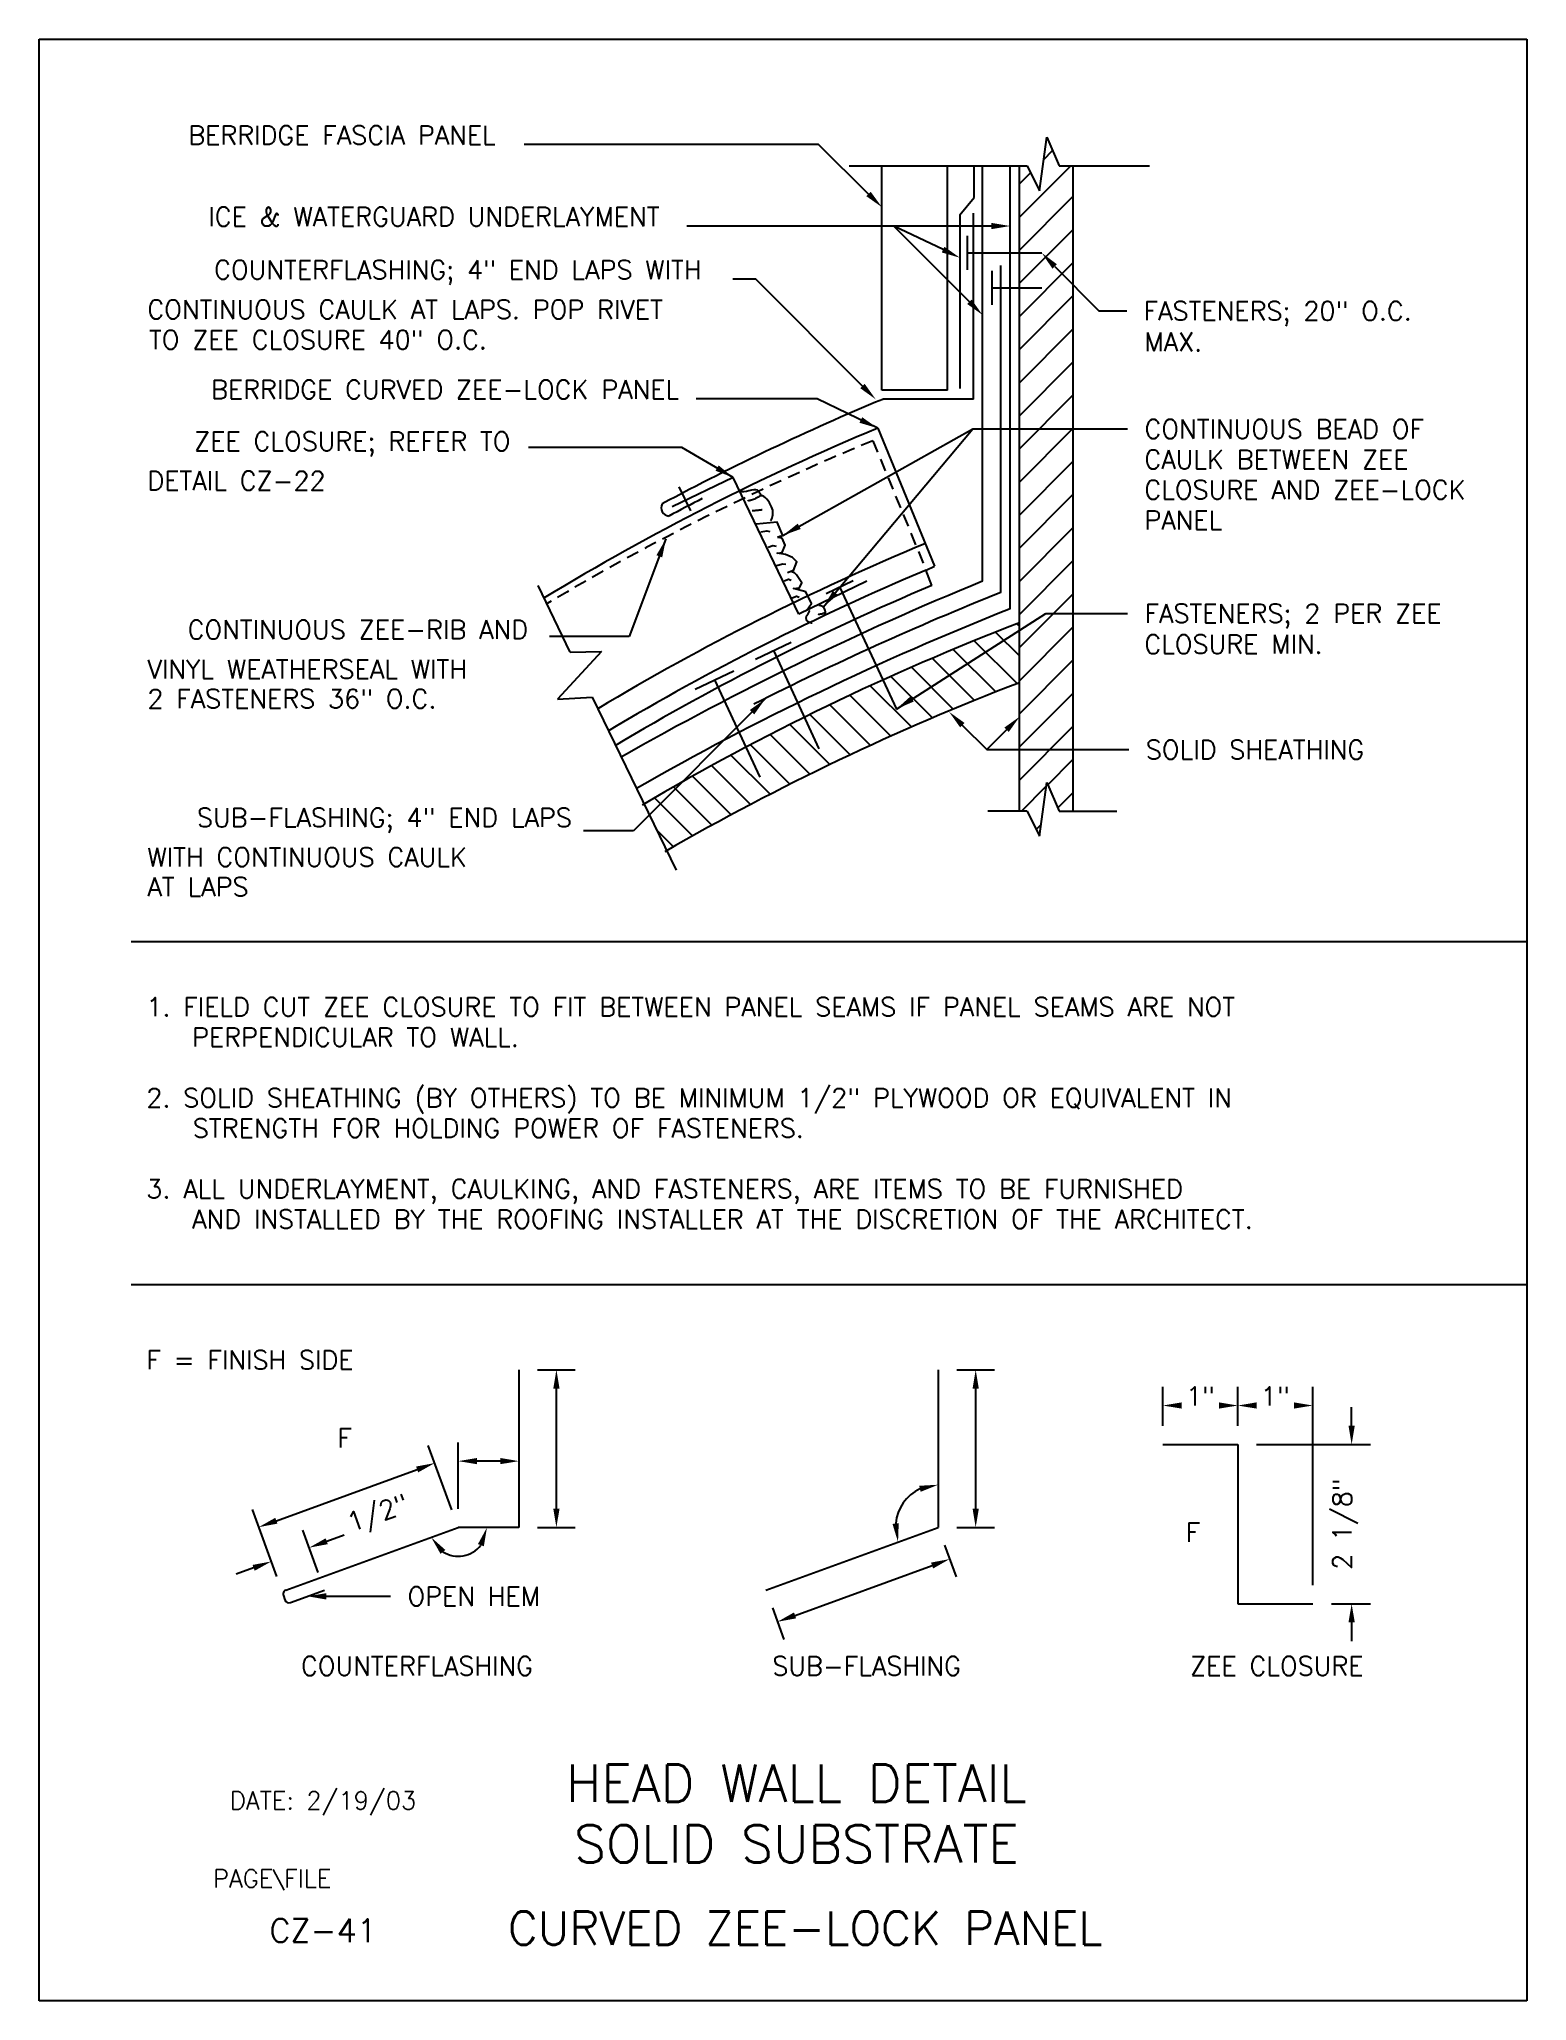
# Model space of a CAD drawing. Extents: x 0 to 19.9, y 0 to 26.2.
import ezdxf
from ezdxf.enums import TextEntityAlignment as Align

# ---------------------------------------------------------------- set-up
doc = ezdxf.new("R2010")
doc.units = 0
doc.header["$LTSCALE"] = 0.333325
doc.header["$MEASUREMENT"] = 0
doc.linetypes.add('HIDDENX2', pattern=[0.75, 0.5, -0.25])
doc.layers.get('0').update_dxf_attribs({"linetype": 'CONTINUOUS'})
for name, color, linetype in [('BORDER', 7, 'CONTINUOUS'), ('CMP-FLSH', 7, 'CONTINUOUS'), ('DIM-TXT', 7, 'CONTINUOUS'), ('STCTR', 7, 'CONTINUOUS'), ('STRCTR', 7, 'CONTINUOUS')]:
    doc.layers.add(name, color=color, linetype=linetype)
doc.styles.add('ROMANS', font='romans', dxfattribs={"height": 0.25})
doc.dimstyles.get("Standard").update_dxf_attribs({"dimtxt": 0.18, "dimasz": 0.18, "dimexe": 0.18, "dimexo": 0.0625, "dimgap": 0.09, "dimtad": 0, "dimtih": 1, "dimtoh": 1, "dimdec": 4, "dimzin": 0, "dimtxsty": 'ROMANS', "dimcen": 0.09, "dimazin": 3, "dimtfac": 1, "dimtdec": 4, "dimtofl": 0, "dimtmove": 0, "dimatfit": 3, "dimtolj": 1, "dimtzin": 0})

# ---------------------------------------------------------------- blocks, each defined once
blk = doc.blocks.new('*X0')
at = {"color": 0, "linetype": 'CONTINUOUS'}
for p, q in [((42.665, 27.639), (42.784, 27.758)), ((42.34, 26.872), (43.025, 27.557)), ((42.34, 27.314), (42.49, 27.464)), ((42.34, 26.43), (43.055, 27.145)), ((42.34, 25.988), (43.055, 26.703)), ((42.34, 25.546), (43.055, 26.261)), ((42.34, 25.104), (43.055, 25.819)), ((42.34, 24.662), (43.055, 25.377)), ((42.34, 24.22), (43.055, 24.935)), ((42.34, 23.778), (43.055, 24.494)), ((42.34, 23.336), (43.055, 24.052)), ((42.34, 22.894), (43.055, 23.61)), ((42.34, 22.452), (43.055, 23.168)), ((42.34, 22.011), (43.055, 22.726)), ((42.34, 21.569), (43.055, 22.284)), ((42.34, 21.127), (43.055, 21.842)), ((42.34, 20.685), (43.055, 21.4)), ((42.34, 20.243), (43.055, 20.958)), ((42.34, 19.801), (43.055, 20.516)), ((42.34, 19.359), (43.055, 20.074)), ((42.72, 19.297), (43.055, 19.632)), ((42.368, 18.946), (42.699, 19.276)), ((42.852, 18.987), (43.055, 19.19)), ((42.564, 18.699), (42.628, 18.763))]:
    blk.add_line(p, q, dxfattribs=at)

msp = doc.modelspace()

# ---------------------------------------------------------------- hatches: boundary and pattern name
at = {"layer": 'BORDER', "linetype": 'CONTINUOUS'}
h = msp.add_hatch(dxfattribs=at)
h.set_pattern_fill('ANSI31', color=4, scale=2.25, angle=90, style=0)
h.paths.add_polyline_path([(13.079, 17.589), (13.079, 18.387, 0.041334), (8.07, 15.97), (8.372, 15.347, -0.038736)])

# ---------------------------------------------------------------- linework, layer by layer
at = {"color": 5, "linetype": 'CONTINUOUS'}
for p, q in [((0, 0), (0, 26.175)), ((0, 26.175), (19.85, 26.175)), ((19.85, 26.175), (19.85, 0)), ((19.85, 0), (0, 0))]:
    msp.add_line(p, q, dxfattribs=at)
at = {"layer": 'BORDER', "color": 3, "linetype": 'CONTINUOUS'}
for p, q in [((12.061, 23.367), (11.406, 23.682)), ((6.651, 8.42), (7.151, 8.42)), ((12.246, 8.42), (12.746, 8.42)), ((6.901, 6.566), (6.901, 8.17)), ((12.496, 6.566), (12.496, 8.17)), ((14.994, 7.673), (14.994, 8.193)), ((15.994, 7.673), (15.994, 8.193)), ((16.994, 5.548), (16.994, 8.193)), ((17.513, 7.673), (17.513, 7.923)), ((5.505, 6.551), (5.192, 7.41)), ((5.591, 6.566), (5.591, 7.451)), ((16.244, 7.423), (17.763, 7.423)), ((3.164, 6.406), (5.043, 7.09)), ((6.151, 7.201), (5.841, 7.201)), ((3.169, 5.661), (2.844, 6.555)), ((6.651, 6.316), (7.151, 6.316)), ((12.246, 6.316), (12.746, 6.316)), ((3.722, 5.715), (3.516, 6.281)), ((3.836, 6.132), (4.071, 6.217)), ((12.081, 6.081), (12.235, 5.659)), ((2.861, 5.777), (2.626, 5.691)), ((10.086, 5.142), (11.914, 5.808)), ((9.783, 5.244), (9.936, 4.822)), ((17.244, 5.298), (17.763, 5.298)), ((17.513, 5.048), (17.513, 4.798))]:
    msp.add_line(p, q, dxfattribs=at)
at = {"layer": 'BORDER', "color": 5, "linetype": 'CONTINUOUS'}
for p, q in [((1.227, 14.137), (19.85, 14.137)), ((1.227, 9.556), (19.85, 9.556))]:
    msp.add_line(p, q, dxfattribs=at)
at = {"layer": 'BORDER', "color": 3, "linetype": 'CONTINUOUS'}
for centre, radius, start, end in [((11.996, 6.316), 0.57, 115.3135, 174.6865), ((5.591, 6.316), 0.384, 237.9773, 322.0227)]:
    msp.add_arc(centre, radius, start, end, dxfattribs=at)
for points in [[(12.079, 23.405), (12.043, 23.33), (12.286, 23.259)], [(6.86, 8.17), (6.943, 8.17), (6.901, 8.42)], [(12.455, 8.17), (12.538, 8.17), (12.496, 8.42)], [(15.244, 7.985), (15.244, 7.902), (14.994, 7.943)], [(15.744, 7.985), (15.744, 7.902), (15.994, 7.943)], [(16.244, 7.985), (16.244, 7.902), (15.994, 7.943)], [(16.744, 7.985), (16.744, 7.902), (16.994, 7.943)], [(17.471, 7.673), (17.555, 7.673), (17.513, 7.423)], [(5.029, 7.129), (5.057, 7.051), (5.278, 7.175)], [(5.841, 7.243), (5.841, 7.16), (5.591, 7.201)], [(6.151, 7.243), (6.151, 7.16), (6.401, 7.201)], [(11.743, 6.872), (11.761, 6.791), (11.996, 6.886)], [(6.86, 6.566), (6.943, 6.566), (6.901, 6.316)], [(12.455, 6.566), (12.538, 6.566), (12.496, 6.316)], [(3.15, 6.445), (3.178, 6.367), (2.929, 6.32)], [(5.854, 6.093), (5.933, 6.066), (5.975, 6.316)], [(11.469, 6.374), (11.386, 6.363), (11.46, 6.121)], [(3.822, 6.171), (3.85, 6.093), (3.601, 6.046)], [(5.355, 5.964), (5.419, 6.016), (5.23, 6.184)], [(2.847, 5.816), (2.875, 5.738), (3.096, 5.862)], [(11.9, 5.847), (11.929, 5.769), (12.149, 5.894)], [(17.471, 5.048), (17.555, 5.048), (17.513, 5.298)], [(10.072, 5.182), (10.1, 5.103), (9.851, 5.057)]]:
    msp.add_solid(points, dxfattribs=at)
at = {"layer": 'CMP-FLSH', "color": 1, "linetype": 'CONTINUOUS'}
for p, q in [((11.245, 21.494), (11.245, 24.487)), ((12.122, 21.494), (12.122, 24.487)), ((12.466, 21.37), (12.466, 23.856)), ((12.834, 18.793), (12.834, 23.156)), ((12.122, 21.494), (11.245, 21.494)), ((12.466, 21.37), (11.255, 21.37)), ((11.189, 20.985), (11.946, 19.143)), ((9.261, 20.326), (8.447, 19.934)), ((10.137, 18.505), (9.261, 20.326)), ((11.045, 18.943), (10.137, 18.505)), ((11.91, 18.884), (11.833, 19.095)), ((6.401, 8.42), (6.401, 6.316)), ((11.996, 8.42), (11.996, 6.316)), ((14.994, 7.423), (15.994, 7.423)), ((15.994, 7.423), (15.994, 5.298)), ((3.292, 5.479), (5.591, 6.316)), ((6.401, 6.316), (5.591, 6.316)), ((9.697, 5.479), (11.996, 6.316)), ((3.258, 5.406), (3.279, 5.348)), ((3.352, 5.314), (3.807, 5.48)), ((15.994, 5.298), (16.994, 5.298))]:
    msp.add_line(p, q, dxfattribs=at)
at = {"layer": 'CMP-FLSH', "color": 6, "linetype": 'CONTINUOUS'}
for p, q in [((12.476, 24.065), (12.476, 24.487)), ((12.588, 18.943), (12.588, 24.487)), ((12.957, 18.575), (12.957, 24.487)), ((12.286, 23.831), (12.476, 24.065)), ((12.286, 23.831), (12.286, 21.513)), ((12.384, 23.551), (12.384, 23.097)), ((12.384, 23.324), (13.378, 23.324)), ((12.711, 23.083), (12.711, 22.629)), ((12.711, 22.856), (13.378, 22.856)), ((8.694, 19.882), (8.539, 20.204)), ((9.893, 19.542), (9.853, 19.525)), ((9.912, 19.518), (9.853, 19.525)), ((10.063, 19.087), (9.987, 19.054)), ((10.075, 19.054), (10.031, 19.071))]:
    msp.add_line(p, q, dxfattribs=at)
at = {"layer": 'CMP-FLSH', "color": 9, "linetype": 'HIDDENX2'}
msp.add_line((11.123, 20.817), (11.833, 19.095), dxfattribs=at)
at = {"layer": 'CMP-FLSH', "color": 6, "linetype": 'CONTINUOUS'}
for points in [[(9.631, 20.08, 0), (9.63, 20.088, 0), (9.627, 20.097, 0), (9.623, 20.107, 0), (9.617, 20.117, 0), (9.611, 20.127, 0), (9.605, 20.137, 0), (9.598, 20.145, 0), (9.591, 20.152, 0), (9.584, 20.156, 0), (9.563, 20.162, 0), (9.535, 20.161, 0), (9.503, 20.156, 0), (9.469, 20.148, 0), (9.436, 20.141, 0), (9.404, 20.135, 0), (9.378, 20.134, 0), (9.358, 20.139, 0), (9.347, 20.153, 0)], [(9.763, 19.747, 0), (9.769, 19.759, 0), (9.775, 19.774, 0), (9.78, 19.79, 0), (9.784, 19.808, 0), (9.788, 19.827, 0), (9.79, 19.845, 0), (9.791, 19.863, 0), (9.79, 19.879, 0), (9.788, 19.892, 0), (9.782, 19.913, 0), (9.772, 19.937, 0), (9.759, 19.963, 0), (9.744, 19.989, 0), (9.727, 20.015, 0), (9.708, 20.038, 0), (9.689, 20.058, 0), (9.67, 20.073, 0), (9.651, 20.082, 0), (9.638, 20.083, 0), (9.624, 20.08, 0), (9.608, 20.074, 0), (9.592, 20.066, 0), (9.576, 20.057, 0), (9.56, 20.048, 0), (9.544, 20.039, 0), (9.53, 20.032, 0), (9.518, 20.028, 0), (9.512, 20.026, 0), (9.505, 20.024, 0), (9.498, 20.022, 0), (9.49, 20.02, 0), (9.482, 20.018, 0), (9.474, 20.017, 0), (9.468, 20.017, 0), (9.462, 20.019, 0), (9.459, 20.022, 0)], [(9.512, 19.885, 0), (9.523, 19.886, 0), (9.535, 19.887, 0), (9.549, 19.888, 0), (9.563, 19.89, 0), (9.578, 19.891, 0), (9.593, 19.893, 0), (9.606, 19.894, 0), (9.619, 19.895, 0), (9.63, 19.896, 0), (9.631, 19.897, 0), (9.634, 19.897, 0), (9.637, 19.897, 0), (9.64, 19.897, 0), (9.643, 19.898, 0), (9.645, 19.898, 0), (9.647, 19.898, 0), (9.649, 19.898, 0), (9.649, 19.898, 0)], [(9.893, 19.542, 0), (9.923, 19.553, 0), (9.845, 19.731, 0), (9.568, 19.703, 0)], [(9.628, 19.601, 0), (9.71, 19.614, 0), (9.749, 19.605, 0)], [(9.728, 19.397, 0), (9.788, 19.42, 0), (9.835, 19.412, 0)], [(10.063, 19.087, 0), (10.108, 19.201, 0), (10.052, 19.257, 0), (9.958, 19.299, 0), (9.846, 19.319, 0), (9.916, 19.326, 0), (9.956, 19.422, 0), (9.912, 19.518, 0)], [(9.84, 19.151, 0), (9.921, 19.176, 0), (9.963, 19.171, 0)], [(9.939, 18.95, 0), (10, 18.969, 0), (10.035, 18.955, 0)], [(10.243, 18.556, 0), (10.304, 18.644, 0), (10.228, 18.801, 0), (10.063, 18.846, 0), (10.143, 18.854, 0), (10.176, 18.92, 0), (10.106, 19.026, 0), (10.07, 19.062, 0)], [(10.046, 18.723, 0), (10.107, 18.742, 0), (10.142, 18.728, 0)], [(10.401, 18.622, 0), (10.405, 18.623, 0), (10.41, 18.622, 0), (10.416, 18.622, 0), (10.422, 18.621, 0), (10.428, 18.619, 0), (10.433, 18.618, 0), (10.439, 18.616, 0), (10.444, 18.614, 0), (10.448, 18.611, 0), (10.451, 18.609, 0), (10.455, 18.605, 0), (10.458, 18.601, 0), (10.462, 18.596, 0), (10.466, 18.591, 0), (10.469, 18.586, 0), (10.472, 18.581, 0), (10.475, 18.576, 0), (10.477, 18.572, 0), (10.478, 18.571, 0), (10.479, 18.569, 0), (10.48, 18.566, 0), (10.481, 18.564, 0), (10.481, 18.561, 0), (10.482, 18.559, 0), (10.483, 18.556, 0), (10.484, 18.554, 0), (10.484, 18.552, 0), (10.485, 18.549, 0), (10.486, 18.545, 0), (10.486, 18.541, 0), (10.487, 18.536, 0), (10.488, 18.532, 0), (10.488, 18.527, 0), (10.488, 18.523, 0), (10.488, 18.519, 0), (10.488, 18.516, 0), (10.487, 18.513, 0), (10.485, 18.51, 0), (10.484, 18.507, 0), (10.482, 18.504, 0), (10.48, 18.501, 0), (10.478, 18.498, 0), (10.476, 18.496, 0), (10.475, 18.494, 0), (10.475, 18.493, 0)], [(10.277, 18.553, 0), (10.276, 18.549, 0), (10.275, 18.545, 0), (10.273, 18.541, 0), (10.271, 18.536, 0), (10.269, 18.532, 0), (10.267, 18.527, 0), (10.266, 18.523, 0), (10.264, 18.519, 0), (10.262, 18.516, 0), (10.26, 18.511, 0), (10.256, 18.506, 0), (10.252, 18.5, 0), (10.248, 18.494, 0), (10.244, 18.487, 0), (10.24, 18.481, 0), (10.236, 18.475, 0), (10.233, 18.469, 0), (10.232, 18.464, 0), (10.231, 18.46, 0), (10.231, 18.455, 0), (10.231, 18.45, 0), (10.231, 18.445, 0), (10.232, 18.44, 0), (10.233, 18.435, 0), (10.234, 18.43, 0), (10.235, 18.426, 0), (10.237, 18.422, 0), (10.239, 18.419, 0), (10.242, 18.417, 0), (10.245, 18.414, 0), (10.249, 18.411, 0), (10.253, 18.409, 0), (10.257, 18.407, 0), (10.261, 18.405, 0), (10.264, 18.403, 0), (10.267, 18.401, 0), (10.272, 18.399, 0), (10.277, 18.397, 0), (10.284, 18.395, 0), (10.291, 18.392, 0), (10.297, 18.39, 0), (10.304, 18.388, 0), (10.308, 18.387, 0), (10.312, 18.386, 0), (10.313, 18.386, 0)], [(10.313, 18.386, 0), (10.313, 18.386, 0), (10.313, 18.386, 0), (10.313, 18.386, 0), (10.313, 18.386, 0), (10.313, 18.386, 0), (10.313, 18.386, 0), (10.313, 18.386, 0), (10.313, 18.386, 0), (10.313, 18.386, 0)], [(10.448, 18.507, 0), (10.443, 18.505, 0), (10.437, 18.504, 0), (10.429, 18.502, 0), (10.422, 18.501, 0), (10.415, 18.499, 0), (10.408, 18.498, 0), (10.403, 18.497, 0), (10.399, 18.497, 0), (10.398, 18.496, 0)], [(10.487, 18.526, 0), (10.483, 18.524, 0), (10.479, 18.522, 0), (10.475, 18.519, 0), (10.47, 18.517, 0), (10.465, 18.514, 0), (10.46, 18.512, 0), (10.456, 18.51, 0), (10.452, 18.508, 0), (10.448, 18.507, 0)]]:
    msp.add_polyline3d(points, dxfattribs=at)
at = {"layer": 'CMP-FLSH', "color": 1, "linetype": 'CONTINUOUS'}
for centre, start, end in [((3.312, 5.426), 109.9986, 199.9989), ((3.333, 5.368), 200.0028, 289.9983)]:
    msp.add_arc(centre, 0.057, start, end, dxfattribs=at)
at = {"layer": 'DIM-TXT', "color": 3, "linetype": 'CONTINUOUS'}
for p, q in [((10.398, 24.77), (6.471, 24.77)), ((11.067, 24.109), (10.398, 24.77)), ((12.707, 23.682), (8.64, 23.682)), ((12.412, 22.673), (11.406, 23.682)), ((13.551, 23.143), (14.139, 22.549)), ((9.564, 22.974), (9.257, 22.974)), ((10.985, 21.547), (9.564, 22.974)), ((14.139, 22.549), (14.512, 22.549)), ((10.38, 21.376), (8.767, 21.376)), ((12.457, 20.974), (14.524, 20.974)), ((13.433, 18.513), (14.524, 18.513)), ((12.318, 17.021), (12.643, 16.695)), ((12.907, 16.959), (12.643, 16.695)), ((12.643, 16.695), (14.541, 16.695)), ((3.83, 5.397), (4.689, 5.397))]:
    msp.add_line(p, q, dxfattribs=at)
at = {"layer": 'DIM-TXT', "color": 1, "linetype": 'CONTINUOUS'}
msp.add_line((11.835, 19.09), (11.946, 19.143), dxfattribs=at)
at = {"layer": 'DIM-TXT', "color": 6, "linetype": 'CONTINUOUS'}
for p, q in [((10.5, 18.78), (10.86, 18.953)), ((10.68, 18.867), (11.438, 17.237)), ((9.558, 17.901), (10.036, 18.13)), ((9.797, 18.016), (10.404, 16.708)), ((8.755, 17.5), (9.271, 17.749)), ((9.013, 17.625), (9.615, 16.327))]:
    msp.add_line(p, q, dxfattribs=at)
at = {"layer": 'DIM-TXT', "color": 1, "linetype": 'CONTINUOUS'}
for centre, radius, start, end in [((24.205, -9.744), 33.701, 112.5974, 118.1345), ((24.205, -10.101), 33.701, 112.7199, 121.2148), ((8.413, 19.923), 0.112, 152.5337, 264.0717), ((24.205, -9.954), 33.701, 117.11, 117.9653), ((24.775, -11.668), 33.701, 112.5969, 120.9318), ((24.889, -11.98), 33.701, 112.7898, 120.8754), ((24.964, -12.186), 33.701, 112.7898, 120.8383), ((28.242, -19.618), 41.387, 111.8581, 116.8693)]:
    msp.add_arc(centre, radius, start, end, dxfattribs=at)
at = {"layer": 'DIM-TXT', "color": 9, "linetype": 'HIDDENX2'}
msp.add_arc((23.982, -10.334), 33.701, 112.4304, 120.6994, dxfattribs=at)
at = {"layer": 'DIM-TXT', "color": 6, "linetype": 'CONTINUOUS'}
for centre, radius, start, end in [((28.334, -19.542), 41.581, 112.2511, 119.6508), ((27.368, -17.795), 39.121, 111.6161, 119.728)]:
    msp.add_arc(centre, radius, start, end, dxfattribs=at)
at = {"layer": 'DIM-TXT', "color": 4, "linetype": 'CONTINUOUS'}
for centre, end in [((25.172, -13.07), 120.5415), ((25.172, -13.868), 119.9511)]:
    msp.add_arc(centre, 33.701, 111.0278, end, dxfattribs=at)
at = {"layer": 'DIM-TXT', "color": 3, "linetype": 'CONTINUOUS'}
for points in [[(11.096, 24.139), (11.038, 24.08), (11.245, 23.934)], [(12.707, 23.724), (12.707, 23.641), (12.957, 23.682)], [(13.581, 23.171), (13.52, 23.114), (13.378, 23.324)], [(12.441, 22.702), (12.382, 22.643), (12.588, 22.496)], [(11.015, 21.576), (10.956, 21.518), (11.162, 21.37)], [(12.289, 16.992), (12.348, 17.051), (12.142, 17.199)], [(12.878, 16.989), (12.937, 16.93), (13.084, 17.136)], [(3.83, 5.355), (3.83, 5.439), (3.58, 5.397)]]:
    msp.add_solid(points, dxfattribs=at)
at = {"layer": 'STCTR', "color": 2, "linetype": 'CONTINUOUS'}
for p, q in [((7.087, 17.998), (6.659, 18.887)), ((7.501, 18.007), (6.915, 17.37)), ((7.087, 17.998), (7.501, 18.007)), ((6.915, 17.37), (7.378, 17.394)), ((7.378, 17.394), (8.499, 15.086))]:
    msp.add_line(p, q, dxfattribs=at)
at = {"layer": 'STRCTR', "color": 2, "linetype": 'CONTINUOUS'}
for p, q in [((13.346, 24.153), (13.446, 24.87)), ((13.446, 24.87), (13.609, 24.487)), ((10.809, 24.487), (13.184, 24.487)), ((13.184, 24.487), (13.346, 24.153)), ((13.609, 24.487), (14.815, 24.487)), ((13.346, 15.541), (13.446, 16.258)), ((13.446, 16.258), (13.609, 15.876)), ((13.184, 15.876), (12.658, 15.876)), ((13.184, 15.876), (13.346, 15.541)), ((13.609, 15.876), (14.378, 15.876))]:
    msp.add_line(p, q, dxfattribs=at)
at = {"layer": 'STRCTR', "color": 4, "linetype": 'CONTINUOUS'}
for p, q in [((13.079, 15.876), (13.079, 24.487)), ((13.795, 15.876), (13.795, 24.487))]:
    msp.add_line(p, q, dxfattribs=at)

# ---------------------------------------------------------------- block references
msp.add_blockref('*X0', (-29.261, -3.07), dxfattribs=at)

# ---------------------------------------------------------------- texts
at = {"layer": 'BORDER', "color": 3, "linetype": 'CONTINUOUS', "style": 'ROMANS'}
for s, height, p in [('1"', 0.25, (15.494, 7.943)), ('1"', 0.25, (16.494, 7.943)), ('HEAD WALL DETAIL', 0.5, (10.104, 2.653)), ('SOLID SUBSTRATE', 0.5, (10.104, 1.843))]:
    msp.add_text(s, height=height, dxfattribs=at).set_placement(p, align=Align.CENTER)
for s, rotation, p in [('2 1/8"', 90, (17.513, 6.361)), ('1/2"', 20, (4.559, 6.395))]:
    msp.add_text(s, height=0.25, rotation=rotation, dxfattribs=at).set_placement(p, align=Align.CENTER)
msp.add_text('DATE: 2/19/03', height=0.23775, dxfattribs=at).set_placement((3.788, 2.656), align=Align.MIDDLE)
msp.add_text('PAGE\\FILE', height=0.2377, dxfattribs=at).set_placement((2.319, 1.512))
at = {"layer": 'BORDER', "color": 2, "linetype": 'CONTINUOUS', "style": 'ROMANS'}
msp.add_text('CZ-41', height=0.3125, dxfattribs=at).set_placement((3.788, 0.937), align=Align.MIDDLE)
at = {"layer": 'BORDER', "color": 5, "style": 'ROMANS'}
msp.add_text('CURVED ZEE-LOCK PANEL', height=0.44517, dxfattribs=at).set_placement((10.222, 0.97), align=Align.MIDDLE)
at = {"layer": 'DIM-TXT', "color": 3, "linetype": 'CONTINUOUS', "style": 'ROMANS'}
for s, p in [('BERRIDGE FASCIA PANEL', (6.092, 24.77)), ('ICE & WATERGUARD UNDERLAYMENT', (8.277, 23.682)), ('COUNTERFLASHING; 4" END LAPS WITH', (8.837, 22.974)), ('BERRIDGE CURVED ZEE-LOCK PANEL', (8.539, 21.376)), ('ZEE CLOSURE; REFER TO', (6.288, 20.684)), ('CONTINUOUS ZEE-RIB AND', (6.523, 18.172)), ('SUB-FLASHING; 4" END LAPS', (7.108, 15.663))]:
    msp.add_text(s, height=0.25, dxfattribs=at).set_placement(p, align=Align.RIGHT)
for s, p in [('CONTINUOUS CAULK AT LAPS. POP RIVET', (1.443, 22.444)), ('FASTENERS; 20" O.C.', (14.737, 22.424)), ('TO ZEE CLOSURE 40" O.C.', (1.464, 22.04)), ('MAX.', (14.747, 22.012)), ('CAULK BETWEEN ZEE', (14.747, 20.443)), ('DETAIL CZ-22', (1.443, 20.159)), ('CLOSURE AND ZEE-LOCK', (14.747, 20.038)), ('PANEL', (14.747, 19.633)), ('CLOSURE MIN.', (14.747, 17.977)), ('VINYL WEATHERSEAL WITH', (1.443, 17.643)), ('2 FASTENERS 36" O.C. ', (1.443, 17.249)), ('WITH CONTINUOUS CAULK ', (1.443, 15.137)), ('AT LAPS', (1.443, 14.74)), ('1. FIELD CUT ZEE CLOSURE TO FIT BETWEEN PANEL SEAMS IF PANEL SEAMS ARE NOT', (1.429, 13.138)), ('PERPENDICULAR TO WALL.', (2.039, 12.734)), ('2. SOLID SHEATHING (BY OTHERS) TO BE MINIMUM 1/2" PLYWOOD OR EQUIVALENT IN', (1.429, 11.924)), ('STRENGTH FOR HOLDING POWER OF FASTENERS.', (2.049, 11.519)), ('3. ALL UNDERLAYMENT, CAULKING, AND FASTENERS, ARE ITEMS TO BE FURNISHED', (1.429, 10.71)), ('AND INSTALLED BY THE ROOFING INSTALLER AT THE DISCRETION OF THE ARCHITECT.', (2.039, 10.305)), ('F = FINISH SIDE', (1.43, 8.427)), ('F', (3.979, 7.385)), ('F', (15.299, 6.126)), ('OPEN HEM', (4.914, 5.272))]:
    msp.add_text(s, height=0.25, dxfattribs=at).set_placement(p)
for s, p in [('CONTINUOUS BEAD OF', (14.749, 20.849)), ('FASTENERS; 2 PER ZEE', (14.749, 18.388)), ('SOLID SHEATHING', (14.766, 16.57))]:
    msp.add_text(s, height=0.25, rotation=360, dxfattribs=at).set_placement(p)
at = {"layer": 'DIM-TXT', "color": 4, "linetype": 'CONTINUOUS', "style": 'ROMANS'}
for s, p in [('COUNTERFLASHING', (5.041, 4.342)), ('SUB-FLASHING', (11.041, 4.342)), ('ZEE CLOSURE', (16.514, 4.342))]:
    msp.add_text(s, height=0.25, dxfattribs=at).set_placement(p, align=Align.CENTER)

# ---------------------------------------------------------------- leaders
at = {"layer": 'BORDER', "color": 3, "linetype": 'CONTINUOUS'}
for points in [[(11.189, 20.985), (10.38, 21.376)], [(9.923, 19.553), (12.457, 20.974)], [(10.462, 18.596), (12.457, 20.974)], [(9.261, 20.326), (8.573, 20.729), (6.528, 20.729)], [(8.363, 19.509), (7.871, 18.204), (6.811, 18.204)], [(11.438, 17.237), (13.433, 18.513)], [(9.689, 17.372), (7.928, 15.613), (7.265, 15.613)]]:
    msp.add_leader(points, dimstyle='STANDARD', override={"dimtxt": 0.25, "dimasz": 0.25, "dimexe": 0.25, "dimexo": 0.25, "dimgap": 0.25, "dimtih": 0, "dimtoh": 0, "dimlfac": -0.0625, "dimcen": 0.25, "dimclrd": 3, "dimclre": 3, "dimclrt": 3, "dimtix": 1}, dxfattribs=at)

doc.saveas('drawing.dxf')
